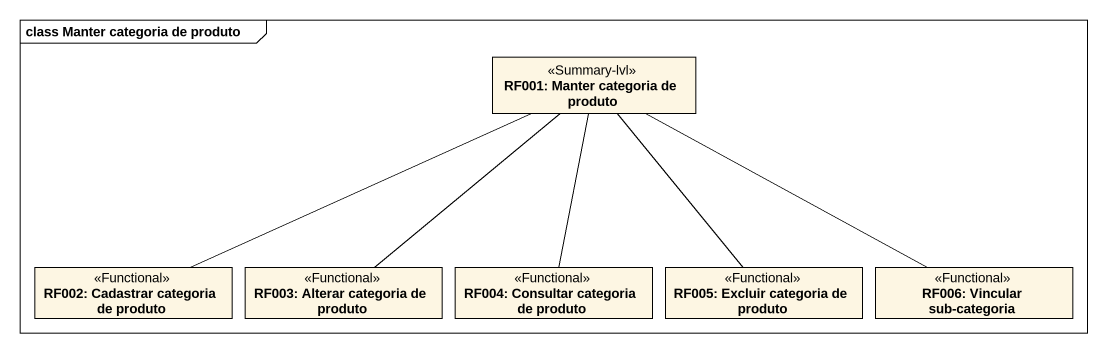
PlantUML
@startuml
mainframe class Manter categoria de produto
hide circle
hide empty members
class "RF001: Manter categoria de produto" as RF001_Manter_categoria_de <<Summary-lvl>>
class "RF002: Cadastrar categoria de produto" as RF002_Cadastrar_categoria <<Functional>>
class "RF003: Alterar categoria de produto" as RF003_Alterar_categoria_de <<Functional>>
class "RF004: Consultar categoria de produto" as RF004_Consultar_categoria <<Functional>>
class "RF005: Excluir categoria de produto" as RF005_Excluir_categoria_de <<Functional>>
class "RF006: Vincular sub-categoria" as RF006_Vincular_sub_categoria <<Functional>>
RF001_Manter_categoria_de -left- RF002_Cadastrar_categoria
RF001_Manter_categoria_de -- RF003_Alterar_categoria_de
RF001_Manter_categoria_de -- RF004_Consultar_categoria
RF001_Manter_categoria_de -- RF005_Excluir_categoria_de
RF001_Manter_categoria_de -right- RF006_Vincular_sub_categoria
@enduml
